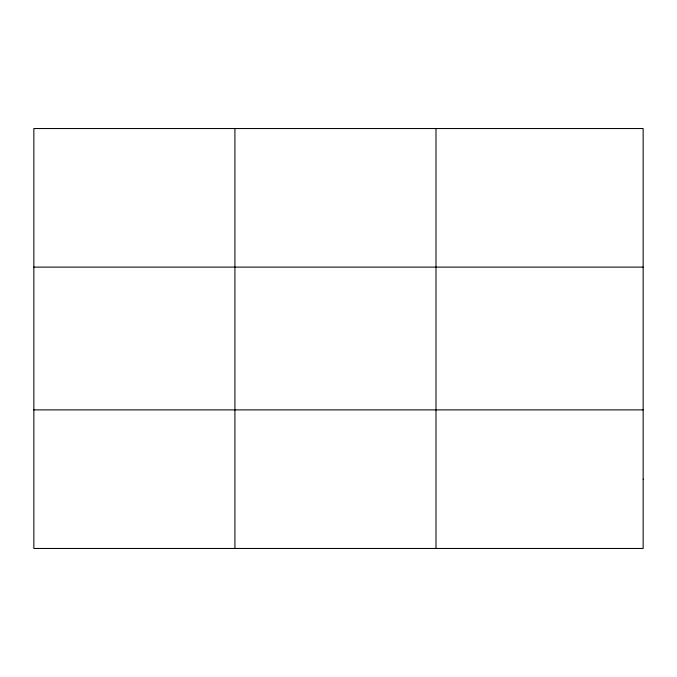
<?xml version="1.0" encoding="UTF-8"?>
<svg xmlns="http://www.w3.org/2000/svg" width="677" height="677" viewBox="0 0 677 677"><rect width="100%" height="100%" fill="white"/><g stroke="black" fill="none" stroke-linecap="round" stroke-linejoin="round"><path stroke-width="1.02" d="M234.919 128.537L234.919 548.463M435.988 128.537L435.988 548.463M33.85 267.11L643.15 267.11M33.85 409.89L643.15 409.89M643.15 479.172L643.15 548.463L33.85 548.463L33.85 128.537L643.15 128.537L643.15 479.172"/></g></svg>
